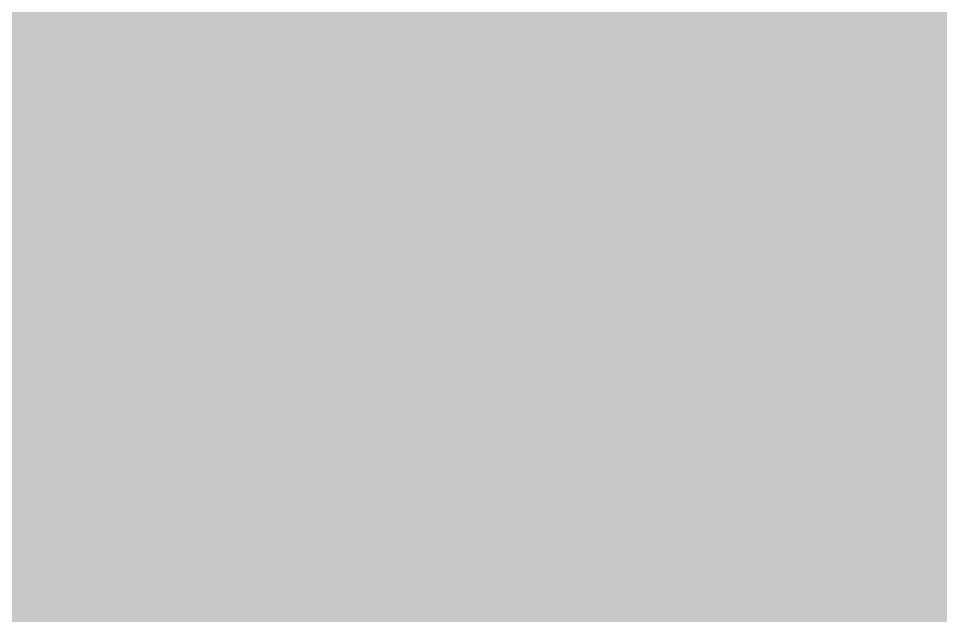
# Model space of a CAD drawing. Header units: inches. Extents: x 22 to 371, y 55 to 284.
# Drawn here: x 61.31533 to 61.35025, y 154.8245 to 154.84712 of the extents above; entities that cross this region are included whole.
import ezdxf

# ---------------------------------------------------------------- set-up
doc = ezdxf.new("R2010")
doc.units = ezdxf.units.IN
for name, color, linetype in [('Bottom Layer', 5, 'Continuous'), ('Bottom Solder', 6, 'Continuous'), ('Top Layer', 1, 'Continuous'), ('Top Overlay', 2, 'Continuous'), ('Top Solder', 216, 'Continuous')]:
    doc.layers.add(name, color=color, linetype=linetype)

# ---------------------------------------------------------------- blocks, each defined once
blk = doc.blocks.new('C___0402_490')
at = {"layer": 'Top Overlay'}
for points in [[(-0.787415, -0.406375, 0.127, 0.127, 0), (-0.787415, 0.406425, 0.127, 0.127, 0)], [(-0.787415, -0.406375, 0.127, 0.127, 0), (-0.279415, -0.406375, 0.127, 0.127, 0)]]:
    blk.add_lwpolyline(points, format="xyseb", dxfattribs=at)
blk.add_lwpolyline([(-0.819165, -0.406375, 0.0635, 0.0635, 1), (-0.755665, -0.406375, 0.0635, 0.0635, 1)], format="xyseb", close=True, dxfattribs=at)
blk.add_lwpolyline([(-0.819165, -0.406375, 0.0635, 0.0635, 1), (-0.755665, -0.406375, 0.0635, 0.0635, 1)], format="xyseb", close=True, dxfattribs=at)

msp = doc.modelspace()

# ---------------------------------------------------------------- hatches: boundary and pattern name
at = {"layer": 'Bottom Solder'}
h = msp.add_hatch(color=6, dxfattribs=at)
edge = h.paths.add_edge_path()
edge.add_arc((60.948214, 155.205201), 0.401599, 0, 360)
at = {"layer": 'Top Layer'}
msp.add_hatch(color=1, dxfattribs=at).paths.add_polyline_path([(60.094216, 159.849995), (60.094216, 157.942001), (61.252842, 157.942001), (61.673501, 157.521341), (61.794187, 157.440701), (61.794187, 155.742005), (62.165586, 155.742005), (62.165586, 154.633727), (63.130786, 154.633727), (63.130786, 154.816762), (63.4873, 154.816762), (63.4873, 154.722627), (64.566541, 154.722627), (64.950609, 154.338558), (65.065686, 154.261665), (65.06816, 154.246641), (64.97813, 154.058465), (59.088906, 154.058465), (58.312403, 154.834968), (58.312403, 159.890084), (59.346338, 159.890084), (59.346338, 160.008377), (59.986007, 160.008377)])
at = {"layer": 'Top Solder'}
h = msp.add_hatch(color=216, dxfattribs=at)
edge = h.paths.add_edge_path()
edge.add_arc((60.948214, 155.205201), 0.401599, 0, 360)

# ---------------------------------------------------------------- linework, layer by layer
at = {"layer": 'Bottom Layer'}
msp.add_lwpolyline([(61.310205, 154.604115, 0.254, 0.254, 0), (61.629214, 154.923124, 0.254, 0.254, 0)], format="xyseb", dxfattribs=at)

# ---------------------------------------------------------------- block references
msp.add_blockref('C___0402_490', (62.178301, 155.205201))

doc.saveas('drawing.dxf')
